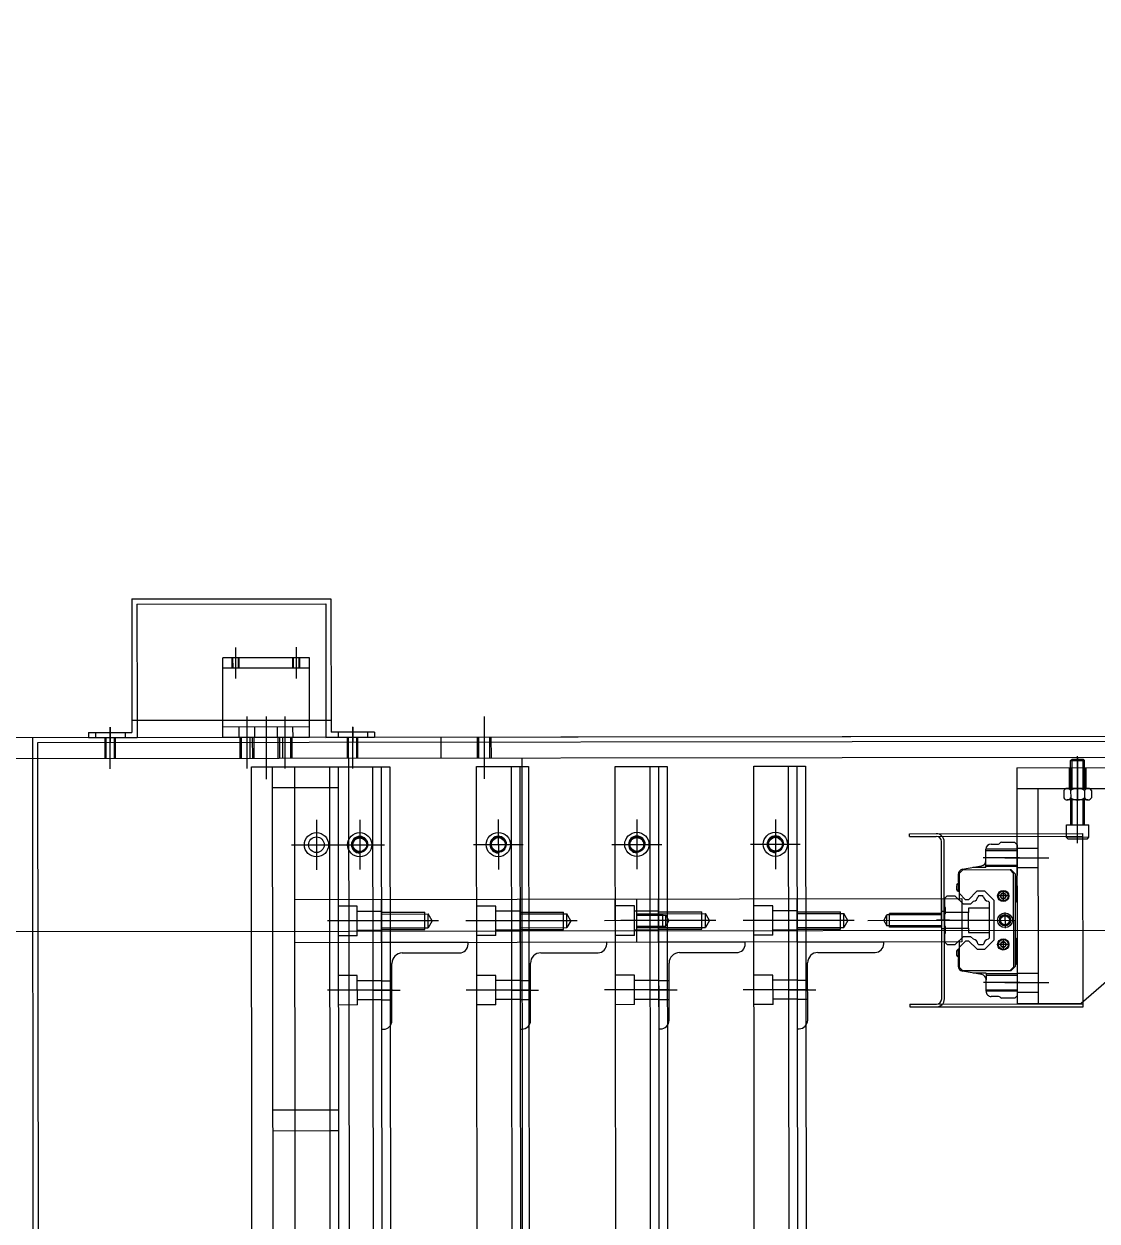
# Model space of a CAD drawing. Header units: feet. Extents: x -99009 to 3252343, y -11094690 to 9035152.
# Drawn here: x 2519507 to 2520127, y -1969131 to -1968440 of the extents above; entities that cross this region are included whole.
import ezdxf

# ---------------------------------------------------------------- set-up
doc = ezdxf.new("R2010")
doc.units = ezdxf.units.FT
for name, color, linetype in [('1', 1, 'Continuous'), ('K-LINE', 7, 'Continuous'), ('栗本図面枠', 7, 'Continuous')]:
    doc.layers.add(name, color=color, linetype=linetype)

# ---------------------------------------------------------------- blocks, each defined once
blk = doc.blocks.new('K24582845e8a56')
at = {"layer": '栗本図面枠', "color": 1}
for p, q in [((-7669.82, -37.5, 0), (-7669.82, -1399.5, 0)), ((-7657.82, -1750.5, 0), (-7657.82, -37.5, 0)), ((-7557.82, -137.5, 0), (-7557.82, -604.75, 0)), ((-7651.82, -319.03, 0), (-7651.82, -169.03, 0)), ((-7639.82, -319.03, 0), (-7639.82, -169.03, 0)), ((-7515.82, -282.03, 0), (-7614.82, -169.03, 0)), ((-7669.82, -187.5, 0), (-7669.82, -887.5, 0)), ((-7666.82, -190.5, 0), (-7666.82, -884.5, 0)), ((-7638.62, -276.03, 0), (-7634.43, -276.03, 0)), ((-7656.82, -280.83, 0), (-7656.02, -280.03, 0)), ((-7639.82, -280.83, 0), (-7656.82, -280.83, 0)), ((-7656.82, -287.23, 0), (-7656.82, -280.83, 0)), ((-7639.82, -280.03, 0), (-7656.02, -280.03, 0)), ((-7656.02, -288.03, 0), (-7656.02, -280.03, 0)), ((-7651.82, -279.23, 0), (-7639.82, -279.23, 0)), ((-7651.82, -280.03, 0), (-7639.82, -280.03, 0)), ((-7639.82, -278.03, 0), (-7639.82, -290.03, 0)), ((-7638.62, -280.03, 0), (-7634.43, -280.03, 0)), ((-7633.23, -278.03, 0), (-7633.23, -290.03, 0)), ((-7618.82, -280.03, 0), (-7633.23, -280.03, 0)), ((-7618.82, -280.83, 0), (-7633.23, -280.83, 0)), ((-7611.62, -277.53, 0), (-7618.82, -277.53, 0)), ((-7618.82, -290.53, 0), (-7618.82, -277.53, 0)), ((-7613.82, -381.03, 0), (-7613.82, -281.03, 0)), ((-7513.82, -281.03, 0), (-7613.82, -281.03, 0)), ((-7612.22, -365.63, 0), (-7612.22, -281.03, 0)), ((-7610.82, -278.33, 0), (-7611.62, -277.53, 0)), ((-7611.62, -277.53, 0), (-7611.62, -290.53, 0)), ((-7610.82, -289.73, 0), (-7610.82, -278.33, 0)), ((-7515.82, -307.03, 0), (-7515.82, -282.03, 0)), ((-7515.42, -365.63, 0), (-7515.42, -281.03, 0)), ((-7513.82, -381.03, 0), (-7513.82, -281.03, 0)), ((-7608.28, -284.03, 0), (-7658.46, -284.03, 0)), ((-7657.82, -284.03, 0), (-7633.82, -284.03, 0)), ((-7656.02, -288.03, 0), (-7656.82, -287.23, 0)), ((-7639.82, -287.23, 0), (-7656.82, -287.23, 0)), ((-7639.82, -288.03, 0), (-7656.02, -288.03, 0)), ((-7651.82, -288.03, 0), (-7639.82, -288.03, 0)), ((-7651.82, -288.83, 0), (-7639.82, -288.83, 0)), ((-7638.62, -288.03, 0), (-7634.43, -288.03, 0)), ((-7618.82, -287.23, 0), (-7633.23, -287.23, 0)), ((-7618.82, -288.03, 0), (-7633.23, -288.03, 0)), ((-7610.82, -289.73, 0), (-7611.62, -290.53, 0)), ((-7638.62, -292.03, 0), (-7634.43, -292.03, 0)), ((-7611.62, -290.53, 0), (-7618.82, -290.53, 0)), ((-7599.82, -326.08, 0), (-7599.82, -300.68, 0)), ((-7527.82, -326.08, 0), (-7527.82, -300.68, 0)), ((-7639.82, -307.03, 0), (-7515.82, -307.03, 0)), ((-7605.32, -319.03, 0), (-7605.32, -307.03, 0)), ((-7594.32, -319.03, 0), (-7594.32, -307.03, 0)), ((-7533.32, -319.03, 0), (-7533.32, -307.03, 0)), ((-7522.32, -319.03, 0), (-7522.32, -307.03, 0)), ((-7515.82, -319.03, 0), (-7515.82, -307.03, 0)), ((-7599.82, -317.53, 0), (-7599.82, -338.53, 0)), ((-7527.82, -317.53, 0), (-7527.82, -338.53, 0)), ((-7651.82, -319.03, 0), (-7515.82, -319.03, 0)), ((-7608.82, -320.43, 0), (-7607.42, -319.03, 0)), ((-7608.82, -328.03, 0), (-7608.82, -320.43, 0)), ((-7607.42, -319.03, 0), (-7589.62, -319.03, 0)), ((-7604.82, -319.03, 0), (-7604.82, -337.03, 0)), ((-7604.07, -337.03, 0), (-7604.07, -319.03, 0)), ((-7595.57, -337.03, 0), (-7595.57, -319.03, 0)), ((-7594.82, -319.03, 0), (-7594.82, -337.03, 0)), ((-7590.32, -320.03, 0), (-7592.82, -322.53, 0)), ((-7590.82, -321.03, 0), (-7592.82, -323.03, 0)), ((-7592.82, -322.53, 0), (-7592.82, -323.03, 0)), ((-7592.82, -323.03, 0), (-7592.82, -350.53, 0)), ((-7536.82, -321.03, 0), (-7590.82, -321.03, 0)), ((-7537.32, -320.03, 0), (-7590.32, -320.03, 0)), ((-7589.62, -319.03, 0), (-7588.82, -319.83, 0)), ((-7588.82, -319.83, 0), (-7574.82, -319.83, 0)), ((-7577.82, -324.28, 0), (-7577.82, -329.78, 0)), ((-7574.82, -319.83, 0), (-7574.02, -319.03, 0)), ((-7574.02, -319.03, 0), (-7553.62, -319.03, 0)), ((-7563.82, -405.3, 0), (-7563.82, -320.2, 0)), ((-7553.62, -319.03, 0), (-7552.82, -319.83, 0)), ((-7552.82, -319.83, 0), (-7538.82, -319.83, 0)), ((-7549.82, -324.28, 0), (-7549.82, -329.78, 0)), ((-7538.82, -319.83, 0), (-7538.02, -319.03, 0)), ((-7538.02, -319.03, 0), (-7520.22, -319.03, 0)), ((-7534.82, -322.53, 0), (-7537.32, -320.03, 0)), ((-7534.82, -323.03, 0), (-7536.82, -321.03, 0)), ((-7534.82, -323.03, 0), (-7534.82, -322.53, 0)), ((-7534.82, -350.53, 0), (-7534.82, -323.03, 0)), ((-7532.82, -319.03, 0), (-7532.82, -337.03, 0)), ((-7532.07, -337.03, 0), (-7532.07, -319.03, 0)), ((-7523.57, -337.03, 0), (-7523.57, -319.03, 0)), ((-7522.82, -319.03, 0), (-7522.82, -337.03, 0)), ((-7520.22, -319.03, 0), (-7518.82, -320.43, 0)), ((-7518.82, -320.43, 0), (-7518.82, -328.03, 0)), ((-7607.82, -334.03, 0), (-7607.82, -329.77, 0)), ((-7580.57, -327.03, 0), (-7575.07, -327.03, 0)), ((-7579.22, -326.22, 0), (-7577.82, -325.42, 0)), ((-7579.22, -327.84, 0), (-7579.22, -326.22, 0)), ((-7577.82, -328.65, 0), (-7579.22, -327.84, 0)), ((-7577.82, -325.42, 0), (-7576.42, -326.22, 0)), ((-7576.42, -327.84, 0), (-7577.82, -328.65, 0)), ((-7576.42, -326.22, 0), (-7576.42, -327.84, 0)), ((-7568.32, -326.03, 0), (-7559.32, -326.03, 0)), ((-7552.57, -327.03, 0), (-7547.07, -327.03, 0)), ((-7551.22, -326.22, 0), (-7549.82, -325.42, 0)), ((-7551.22, -327.84, 0), (-7551.22, -326.22, 0)), ((-7549.82, -328.65, 0), (-7551.22, -327.84, 0)), ((-7549.82, -325.42, 0), (-7548.42, -326.22, 0)), ((-7548.42, -327.84, 0), (-7549.82, -328.65, 0)), ((-7548.42, -326.22, 0), (-7548.42, -327.84, 0)), ((-7519.82, -329.77, 0), (-7519.82, -334.03, 0)), ((-7598.16, -337.03, 0), (-7604.82, -337.03, 0)), ((-7594.32, -337.03, 0), (-7598.16, -337.03, 0)), ((-7594.32, -337.03, 0), (-7594.32, -344.52, 0)), ((-7575.17, -332.33, 0), (-7580.52, -337.69, 0)), ((-7580.52, -337.69, 0), (-7580.52, -342.18, 0)), ((-7577.35, -338.34, 0), (-7577.82, -338.82, 0)), ((-7552.48, -332.33, 0), (-7575.17, -332.33, 0)), ((-7574.04, -335.03, 0), (-7574.83, -335.82, 0)), ((-7553.61, -335.03, 0), (-7574.04, -335.03, 0)), ((-7570.82, -335.03, 0), (-7570.82, -347.03, 0)), ((-7570.82, -335.03, 0), (-7570.82, -347.03, 0)), ((-7563.82, -362.03, 0), (-7563.82, -333.02, 0)), ((-7556.82, -347.03, 0), (-7556.82, -335.03, 0)), ((-7556.82, -347.03, 0), (-7556.82, -335.03, 0)), ((-7552.82, -335.82, 0), (-7553.61, -335.03, 0)), ((-7547.12, -337.69, 0), (-7552.48, -332.33, 0)), ((-7549.82, -338.82, 0), (-7550.3, -338.34, 0)), ((-7547.12, -342.18, 0), (-7547.12, -337.69, 0)), ((-7533.32, -337.03, 0), (-7533.32, -344.52, 0)), ((-7533.32, -337.03, 0), (-7529.48, -337.03, 0)), ((-7522.82, -337.03, 0), (-7529.49, -337.03, 0)), ((-7593.26, -350.55, 0), (-7595.21, -339.51, 0)), ((-7580.52, -342.18, 0), (-7575.67, -347.03, 0)), ((-7577.82, -338.82, 0), (-7577.82, -341.25, 0)), ((-7577.82, -341.25, 0), (-7577.35, -341.72, 0)), ((-7574.82, -344.25, 0), (-7573.12, -345.95, 0)), ((-7554.52, -345.95, 0), (-7552.82, -344.25, 0)), ((-7551.97, -347.03, 0), (-7547.12, -342.18, 0)), ((-7550.29, -341.72, 0), (-7549.82, -341.25, 0)), ((-7549.82, -341.25, 0), (-7549.82, -338.82, 0)), ((-7532.44, -339.51, 0), (-7534.39, -350.55, 0)), ((-7592.82, -350.53, 0), (-7590.82, -352.53, 0)), ((-7575.67, -348.74, 0), (-7579.47, -352.53, 0)), ((-7573.12, -350.03, 0), (-7577.82, -354.73, 0)), ((-7576.32, -351.03, 0), (-7551.32, -351.03, 0)), ((-7576.32, -736.03, 0), (-7576.32, -351.03, 0)), ((-7575.67, -347.03, 0), (-7575.67, -348.74, 0)), ((-7573.12, -345.95, 0), (-7573.12, -350.03, 0)), ((-7570.82, -347.03, 0), (-7568.32, -347.03, 0)), ((-7570.82, -347.03, 0), (-7568.32, -347.03, 0)), ((-7559.32, -347.03, 0), (-7568.32, -347.03, 0)), ((-7568.32, -347.03, 0), (-7568.32, -360.53, 0)), ((-7568.32, -347.03, 0), (-7568.32, -360.53, 0)), ((-7559.32, -347.03, 0), (-7568.32, -347.03, 0)), ((-7559.32, -347.03, 0), (-7556.82, -347.03, 0)), ((-7559.32, -360.53, 0), (-7559.32, -347.03, 0)), ((-7559.32, -347.03, 0), (-7556.82, -347.03, 0)), ((-7559.32, -360.53, 0), (-7559.32, -347.03, 0)), ((-7554.52, -350.03, 0), (-7554.52, -345.95, 0)), ((-7549.82, -354.73, 0), (-7554.52, -350.03, 0)), ((-7551.97, -348.74, 0), (-7551.97, -347.03, 0)), ((-7548.18, -352.53, 0), (-7551.97, -348.74, 0)), ((-7551.32, -351.03, 0), (-7551.32, -736.03, 0)), ((-7536.82, -352.53, 0), (-7534.82, -350.53, 0)), ((-7590.82, -352.53, 0), (-7590.32, -353.03, 0)), ((-7590.82, -352.53, 0), (-7579.47, -352.53, 0)), ((-7590.32, -353.03, 0), (-7585.82, -353.03, 0)), ((-7585.82, -353.03, 0), (-7585.82, -352.53, 0)), ((-7585.82, -352.53, 0), (-7585.82, -353.03, 0)), ((-7585.07, -352.53, 0), (-7585.07, -353.03, 0)), ((-7585.07, -353.03, 0), (-7582.82, -353.03, 0)), ((-7583.99, -354.03, 0), (-7582.82, -354.03, 0)), ((-7582.82, -353.03, 0), (-7580.57, -353.03, 0)), ((-7582.82, -354.03, 0), (-7581.66, -354.03, 0)), ((-7580.57, -353.03, 0), (-7580.57, -352.53, 0)), ((-7579.47, -352.53, 0), (-7575.62, -352.53, 0)), ((-7577.82, -354.73, 0), (-7577.82, -359.53, 0)), ((-7563.82, -358.03, 0), (-7563.82, -365.63, 0)), ((-7552.02, -352.53, 0), (-7548.18, -352.53, 0)), ((-7549.82, -359.53, 0), (-7549.82, -354.73, 0)), ((-7548.18, -352.53, 0), (-7536.82, -352.53, 0)), ((-7547.07, -352.53, 0), (-7547.07, -353.03, 0)), ((-7547.07, -353.03, 0), (-7544.82, -353.03, 0)), ((-7545.99, -354.03, 0), (-7544.82, -354.03, 0)), ((-7544.82, -353.03, 0), (-7542.57, -353.03, 0)), ((-7544.82, -354.03, 0), (-7543.66, -354.03, 0)), ((-7542.57, -353.03, 0), (-7542.57, -352.53, 0)), ((-7541.82, -352.53, 0), (-7541.82, -353.03, 0)), ((-7541.82, -353.03, 0), (-7541.82, -352.53, 0)), ((-7541.82, -353.03, 0), (-7537.32, -353.03, 0)), ((-7537.32, -353.03, 0), (-7536.82, -352.53, 0)), ((-7612.22, -381.03, 0), (-7612.22, -365.63, 0)), ((-7518.42, -361.03, 0), (-7609.22, -361.03, 0)), ((-7518.42, -362.63, 0), (-7609.22, -362.63, 0)), ((-7577.82, -359.53, 0), (-7576.32, -361.03, 0)), ((-7576.32, -361.03, 0), (-7571.57, -361.03, 0)), ((-7576.32, -362.63, 0), (-7551.32, -362.63, 0)), ((-7571.57, -361.03, 0), (-7571.07, -360.53, 0)), ((-7571.07, -360.53, 0), (-7567.57, -360.53, 0)), ((-7568.82, -361.03, 0), (-7568.82, -362.63, 0)), ((-7567.82, -362.63, 0), (-7567.82, -392.63, 0)), ((-7567.57, -360.53, 0), (-7567.07, -361.03, 0)), ((-7567.07, -361.03, 0), (-7560.57, -361.03, 0)), ((-7567.02, -362.63, 0), (-7567.02, -394.23, 0)), ((-7560.62, -362.63, 0), (-7560.62, -394.23, 0)), ((-7560.57, -361.03, 0), (-7560.07, -360.53, 0)), ((-7560.07, -360.53, 0), (-7556.57, -360.53, 0)), ((-7559.82, -362.63, 0), (-7559.82, -392.63, 0)), ((-7558.82, -361.03, 0), (-7558.82, -362.63, 0)), ((-7556.57, -360.53, 0), (-7556.07, -361.03, 0)), ((-7556.07, -361.03, 0), (-7551.32, -361.03, 0)), ((-7551.32, -361.03, 0), (-7549.82, -359.53, 0)), ((-7515.42, -381.03, 0), (-7515.42, -365.63, 0)), ((-7612.22, -381.03, 0), (-7613.82, -381.03, 0)), ((-7515.42, -381.03, 0), (-7513.82, -381.03, 0)), ((-7559.82, -392.63, 0), (-7567.82, -392.63, 0)), ((-7560.62, -394.23, 0), (-7567.02, -394.23, 0)), ((-7563.82, -396.08, 0), (-7567.02, -394.23, 0)), ((-7563.82, -396.08, 0), (-7560.62, -394.23, 0)), ((-7551.32, -396.03, 0), (-7551.32, -446.03, 0)), ((-7550.32, -396.03, 0), (-7551.32, -396.03, 0)), ((-7545.32, -434.03, 0), (-7545.32, -401.03, 0)), ((-7563.82, -413.06, 0), (-7563.82, -449.7, 0)), ((-7568.82, -446.03, 0), (-7568.82, -421.03, 0)), ((-7558.82, -421.03, 0), (-7568.82, -421.03, 0)), ((-7563.82, -416.72, 0), (-7567.82, -419.03, 0)), ((-7567.82, -446.03, 0), (-7567.82, -419.03, 0)), ((-7559.82, -419.03, 0), (-7567.82, -419.03, 0)), ((-7563.82, -416.72, 0), (-7559.82, -419.03, 0)), ((-7559.82, -446.03, 0), (-7559.82, -419.03, 0)), ((-7558.82, -446.03, 0), (-7558.82, -421.03, 0)), ((-7523.82, -450.74, 0), (-7523.82, -435.33, 0)), ((-7652.82, -441.03, 0), (-6712.82, -441.03, 0)), ((-7652.82, -471.03, 0), (-7652.82, -441.03, 0)), ((-7563.82, -439.78, 0), (-7563.82, -477.28, 0)), ((-7506.32, -440.03, 0), (-7539.32, -440.03, 0)), ((-7529.32, -446.03, 0), (-7529.32, -440.03, 0)), ((-7523.82, -439.78, 0), (-7523.82, -477.28, 0)), ((-7518.32, -446.03, 0), (-7518.32, -440.03, 0)), ((-7652.82, -446.03, 0), (-6712.82, -446.03, 0)), ((-7652.82, -471.03, 0), (-7652.82, -446.03, 0)), ((-7607.82, -472.91, 0), (-7607.82, -444.16, 0)), ((-7607.82, -468.13, 0), (-7607.82, -448.93, 0)), ((-7551.32, -446.03, 0), (-7576.32, -446.03, 0)), ((-7569.32, -446.03, 0), (-7569.32, -460.03, 0)), ((-7558.32, -446.03, 0), (-7558.32, -460.03, 0)), ((-7551.32, -446.03, 0), (-7501.32, -446.03, 0)), ((-7529.32, -446.03, 0), (-7529.32, -460.03, 0)), ((-7518.32, -446.03, 0), (-7518.32, -460.03, 0)), ((-7501.32, -446.03, 0), (-7501.32, -445.03, 0)), ((-7652.82, -451.03, 0), (-6712.82, -451.03, 0)), ((-7622.2, -458.53, 0), (-7593.45, -458.53, 0)), ((-7617.42, -458.53, 0), (-7598.22, -458.53, 0)), ((-7555.32, -460.03, 0), (-7572.32, -460.03, 0)), ((-7572.32, -460.03, 0), (-7572.32, -471.03, 0)), ((-7555.32, -460.03, 0), (-7555.32, -471.03, 0)), ((-7515.32, -460.03, 0), (-7532.32, -460.03, 0)), ((-7532.32, -460.03, 0), (-7532.32, -471.03, 0)), ((-7515.32, -460.03, 0), (-7515.32, -471.03, 0)), ((-6712.82, -471.03, 0), (-7652.82, -471.03, 0)), ((-6712.82, -471.03, 0), (-7652.82, -471.03, 0)), ((-7551.32, -471.03, 0), (-7576.32, -471.03, 0)), ((-7551.32, -476.03, 0), (-7551.32, -526.03, 0)), ((-7550.32, -476.03, 0), (-7551.32, -476.03, 0)), ((-7545.32, -514.03, 0), (-7545.32, -481.03, 0)), ((-7563.82, -496.72, 0), (-7567.82, -499.03, 0)), ((-7563.82, -493.06, 0), (-7563.82, -529.7, 0)), ((-7563.82, -496.72, 0), (-7559.82, -499.03, 0)), ((-7568.82, -526.03, 0), (-7568.82, -501.03, 0)), ((-7558.82, -501.03, 0), (-7568.82, -501.03, 0)), ((-7567.82, -526.03, 0), (-7567.82, -499.03, 0)), ((-7559.82, -499.03, 0), (-7567.82, -499.03, 0)), ((-7559.82, -526.03, 0), (-7559.82, -499.03, 0)), ((-7558.82, -526.03, 0), (-7558.82, -501.03, 0)), ((-7563.82, -510.86, 0), (-7563.82, -547.76, 0)), ((-7523.82, -530.74, 0), (-7523.82, -515.33, 0)), ((-7652.82, -521.03, 0), (-6712.82, -521.03, 0)), ((-7652.82, -551.03, 0), (-7652.82, -521.03, 0)), ((-7607.82, -552.91, 0), (-7607.82, -524.16, 0)), ((-7567.82, -538.53, 0), (-7567.82, -523.53, 0)), ((-7559.82, -523.53, 0), (-7567.82, -523.53, 0)), ((-7563.82, -520.09, 0), (-7567.02, -521.93, 0)), ((-7567.02, -538.53, 0), (-7567.02, -521.93, 0)), ((-7560.62, -521.93, 0), (-7567.02, -521.93, 0)), ((-7563.82, -519.78, 0), (-7563.82, -557.28, 0)), ((-7563.82, -520.09, 0), (-7560.62, -521.93, 0)), ((-7560.62, -538.53, 0), (-7560.62, -521.93, 0)), ((-7559.82, -538.53, 0), (-7559.82, -523.53, 0)), ((-7506.32, -520.03, 0), (-7539.32, -520.03, 0)), ((-7529.32, -526.03, 0), (-7529.32, -520.03, 0)), ((-7523.82, -519.78, 0), (-7523.82, -557.28, 0)), ((-7518.32, -526.03, 0), (-7518.32, -520.03, 0)), ((-7501.32, -526.03, 0), (-7501.32, -525.03, 0)), ((-7652.82, -526.03, 0), (-6712.82, -526.03, 0)), ((-7652.82, -551.03, 0), (-7652.82, -526.03, 0)), ((-7652.82, -531.03, 0), (-6712.82, -531.03, 0)), ((-7607.82, -548.13, 0), (-7607.82, -528.93, 0)), ((-7551.32, -526.03, 0), (-7576.32, -526.03, 0)), ((-7569.32, -526.03, 0), (-7569.32, -540.03, 0)), ((-7558.32, -526.03, 0), (-7558.32, -540.03, 0)), ((-7551.32, -526.03, 0), (-7501.32, -526.03, 0)), ((-7529.32, -526.03, 0), (-7529.32, -540.03, 0)), ((-7518.32, -526.03, 0), (-7518.32, -540.03, 0)), ((-7622.2, -538.53, 0), (-7593.45, -538.53, 0)), ((-7617.42, -538.53, 0), (-7598.22, -538.53, 0)), ((-7551.32, -538.53, 0), (-7576.32, -538.53, 0)), ((-7555.32, -540.03, 0), (-7572.32, -540.03, 0)), ((-7572.32, -540.03, 0), (-7572.32, -551.03, 0)), ((-7555.32, -540.03, 0), (-7555.32, -551.03, 0)), ((-7515.32, -540.03, 0), (-7532.32, -540.03, 0)), ((-7532.32, -540.03, 0), (-7532.32, -551.03, 0)), ((-7515.32, -540.03, 0), (-7515.32, -551.03, 0)), ((-6712.82, -551.03, 0), (-7652.82, -551.03, 0)), ((-6712.82, -551.03, 0), (-7652.82, -551.03, 0)), ((-7551.32, -551.03, 0), (-7576.32, -551.03, 0)), ((-7550.32, -556.03, 0), (-7551.32, -556.03, 0)), ((-7551.32, -556.03, 0), (-7551.32, -606.03, 0)), ((-7545.32, -594.03, 0), (-7545.32, -561.03, 0)), ((-7563.82, -573.06, 0), (-7563.82, -609.7, 0)), ((-7563.82, -576.72, 0), (-7567.82, -579.03, 0)), ((-7567.82, -606.03, 0), (-7567.82, -579.03, 0)), ((-7559.82, -579.03, 0), (-7567.82, -579.03, 0)), ((-7563.82, -576.72, 0), (-7559.82, -579.03, 0)), ((-7559.82, -606.03, 0), (-7559.82, -579.03, 0)), ((-7568.82, -606.03, 0), (-7568.82, -581.03, 0)), ((-7558.82, -581.03, 0), (-7568.82, -581.03, 0)), ((-7558.82, -606.03, 0), (-7558.82, -581.03, 0)), ((-7652.82, -601.03, 0), (-6712.82, -601.03, 0)), ((-7652.82, -631.03, 0), (-7652.82, -601.03, 0)), ((-7563.82, -599.78, 0), (-7563.82, -637.28, 0)), ((-7506.32, -600.03, 0), (-7539.32, -600.03, 0)), ((-7529.32, -606.03, 0), (-7529.32, -600.03, 0)), ((-7523.82, -610.74, 0), (-7523.82, -595.33, 0)), ((-7523.82, -599.78, 0), (-7523.82, -637.28, 0)), ((-7518.32, -606.03, 0), (-7518.32, -600.03, 0)), ((-6707.82, -604.75, 0), (-7657.82, -604.75, 0)), ((-7652.82, -606.03, 0), (-6712.82, -606.03, 0)), ((-7652.82, -631.03, 0), (-7652.82, -606.03, 0)), ((-7607.82, -632.91, 0), (-7607.82, -604.16, 0)), ((-7551.32, -606.03, 0), (-7576.32, -606.03, 0)), ((-7569.32, -606.03, 0), (-7569.32, -620.03, 0)), ((-7558.32, -606.03, 0), (-7558.32, -620.03, 0)), ((-7557.82, -604.75, 0), (-7557.82, -704.75, 0)), ((-7551.32, -606.03, 0), (-7501.32, -606.03, 0)), ((-7529.32, -606.03, 0), (-7529.32, -620.03, 0)), ((-7518.32, -606.03, 0), (-7518.32, -620.03, 0)), ((-7501.32, -606.03, 0), (-7501.32, -605.03, 0)), ((-7652.82, -611.03, 0), (-6712.82, -611.03, 0)), ((-7607.82, -628.13, 0), (-7607.82, -608.93, 0)), ((-7622.2, -618.53, 0), (-7593.45, -618.53, 0)), ((-7617.42, -618.53, 0), (-7598.22, -618.53, 0)), ((-7555.32, -620.03, 0), (-7572.32, -620.03, 0)), ((-7572.32, -620.03, 0), (-7572.32, -631.03, 0)), ((-7555.32, -620.03, 0), (-7555.32, -631.03, 0)), ((-7515.32, -620.03, 0), (-7532.32, -620.03, 0)), ((-7532.32, -620.03, 0), (-7532.32, -631.03, 0)), ((-7515.32, -620.03, 0), (-7515.32, -631.03, 0)), ((-7645.82, -626.5, 0), (-7681.82, -626.5, 0)), ((-7657.82, -622.5, 0), (-7669.82, -622.5, 0)), ((-7657.82, -623.3, 0), (-7669.82, -623.3, 0)), ((-7657.82, -629.7, 0), (-7669.82, -629.7, 0)), ((-7657.82, -630.5, 0), (-7669.82, -630.5, 0)), ((-6712.82, -631.03, 0), (-7652.82, -631.03, 0)), ((-6712.82, -631.03, 0), (-7652.82, -631.03, 0)), ((-7551.32, -631.03, 0), (-7576.32, -631.03, 0)), ((-7550.32, -636.03, 0), (-7551.32, -636.03, 0)), ((-7551.32, -636.03, 0), (-7551.32, -686.03, 0)), ((-7545.32, -674.03, 0), (-7545.32, -641.03, 0)), ((-7657.82, -651.5, 0), (-7669.82, -651.5, 0)), ((-7563.82, -653.06, 0), (-7563.82, -689.7, 0)), ((-7568.82, -686.03, 0), (-7568.82, -661.03, 0)), ((-7558.82, -661.03, 0), (-7568.82, -661.03, 0)), ((-7563.82, -656.72, 0), (-7567.82, -659.03, 0)), ((-7567.82, -686.03, 0), (-7567.82, -659.03, 0)), ((-7559.82, -659.03, 0), (-7567.82, -659.03, 0)), ((-7563.82, -656.72, 0), (-7559.82, -659.03, 0)), ((-7559.82, -686.03, 0), (-7559.82, -659.03, 0)), ((-7558.82, -686.03, 0), (-7558.82, -661.03, 0)), ((-7523.82, -690.74, 0), (-7523.82, -675.33, 0)), ((-7652.82, -681.03, 0), (-6712.82, -681.03, 0)), ((-7652.82, -736.03, 0), (-7652.82, -681.03, 0)), ((-7563.82, -679.78, 0), (-7563.82, -717.28, 0)), ((-7506.32, -680.03, 0), (-7539.32, -680.03, 0)), ((-7529.32, -686.03, 0), (-7529.32, -680.03, 0)), ((-7523.82, -679.78, 0), (-7523.82, -717.28, 0)), ((-7518.32, -686.03, 0), (-7518.32, -680.03, 0)), ((-7672.82, -690, 0), (-7669.82, -690, 0)), ((-7672.82, -690, 0), (-7672.82, -715, 0)), ((-7669.82, -718, 0), (-7669.82, -690, 0)), ((-7652.82, -686.03, 0), (-6712.82, -686.03, 0)), ((-7652.82, -761.03, 0), (-7652.82, -686.03, 0)), ((-7607.82, -737.91, 0), (-7607.82, -684.16, 0)), ((-7607.82, -708.13, 0), (-7607.82, -688.93, 0)), ((-7551.32, -686.03, 0), (-7576.32, -686.03, 0)), ((-7569.32, -686.03, 0), (-7569.32, -700.03, 0)), ((-7558.32, -686.03, 0), (-7558.32, -700.03, 0)), ((-7551.32, -686.03, 0), (-7501.32, -686.03, 0)), ((-7529.32, -686.03, 0), (-7529.32, -700.03, 0)), ((-7518.32, -686.03, 0), (-7518.32, -700.03, 0)), ((-7501.32, -686.03, 0), (-7501.32, -685.03, 0)), ((-7672.82, -694, 0), (-7669.82, -694, 0)), ((-7652.82, -691.03, 0), (-6712.82, -691.03, 0)), ((-7651.82, -702.5, 0), (-7675.82, -702.5, 0)), ((-7675.76, -702.5, 0), (-7667.34, -702.5, 0)), ((-7657.82, -699.5, 0), (-7669.82, -699.5, 0)), ((-7657.82, -700.1, 0), (-7669.82, -700.1, 0)), ((-6707.82, -704.75, 0), (-7657.82, -704.75, 0)), ((-7622.2, -698.53, 0), (-7593.45, -698.53, 0)), ((-7617.42, -698.53, 0), (-7598.22, -698.53, 0)), ((-7555.32, -700.03, 0), (-7572.32, -700.03, 0)), ((-7572.32, -700.03, 0), (-7572.32, -711.03, 0)), ((-7557.82, -704.75, 0), (-7557.82, -925, 0)), ((-7555.32, -700.03, 0), (-7555.32, -711.03, 0)), ((-7515.32, -700.03, 0), (-7532.32, -700.03, 0)), ((-7532.32, -700.03, 0), (-7532.32, -711.03, 0)), ((-7515.32, -700.03, 0), (-7515.32, -711.03, 0)), ((-7672.82, -711, 0), (-7669.82, -711, 0)), ((-7657.82, -704.9, 0), (-7669.82, -704.9, 0)), ((-7657.82, -705.5, 0), (-7669.82, -705.5, 0)), ((-7652.82, -711.03, 0), (-6712.82, -711.03, 0)), ((-7640.82, -716.03, 0), (-7640.82, -711.03, 0)), ((-7454.82, -716.03, 0), (-7454.82, -711.03, 0)), ((-7442.82, -716.03, 0), (-7442.82, -711.03, 0)), ((-7749.82, -830, 0), (-7749.82, -715, 0)), ((-7749.82, -715, 0), (-7672.82, -715, 0)), ((-7746.82, -718, 0), (-7679.82, -718, 0)), ((-7746.82, -827, 0), (-7746.82, -718, 0)), ((-7679.82, -830, 0), (-7679.82, -715, 0)), ((-7679.82, -718, 0), (-7669.82, -718, 0)), ((-7652.82, -716.03, 0), (-6712.82, -716.03, 0)), ((-7640.82, -749.03, 0), (-7640.82, -716.03, 0)), ((-7454.82, -749.03, 0), (-7454.82, -716.03, 0)), ((-7442.82, -749.03, 0), (-7442.82, -716.03, 0)), ((-7622.2, -723.53, 0), (-7593.45, -723.53, 0)), ((-7715.82, -727.5, 0), (-7715.82, -777.5, 0)), ((-7669.82, -727.5, 0), (-7715.82, -727.5, 0)), ((-7709.82, -727.5, 0), (-7709.82, -777.5, 0)), ((-7675.82, -727.5, 0), (-7675.82, -777.5, 0)), ((-7669.82, -727.5, 0), (-7669.82, -777.5, 0)), ((-7703.82, -735, 0), (-7721.82, -735, 0)), ((-7709.82, -733, 0), (-7715.82, -733, 0)), ((-7709.82, -733.4, 0), (-7715.82, -733.4, 0)), ((-7709.82, -736.6, 0), (-7715.82, -736.6, 0)), ((-7709.82, -737, 0), (-7715.82, -737, 0)), ((-7669.82, -737, 0), (-7675.82, -737, 0)), ((-7657.82, -737.5, 0), (-7669.82, -737.5, 0)), ((-7657.82, -738.3, 0), (-7669.82, -738.3, 0)), ((-6712.82, -736.03, 0), (-7652.82, -736.03, 0)), ((-7551.32, -736.03, 0), (-7576.32, -736.03, 0)), ((-7663.82, -741.5, 0), (-7681.82, -741.5, 0)), ((-7651.82, -741.5, 0), (-7675.82, -741.5, 0)), ((-7669.82, -746, 0), (-7675.82, -746, 0)), ((-7669.82, -743, 0), (-7657.82, -743, 0)), ((-7657.82, -744.7, 0), (-7669.82, -744.7, 0)), ((-7657.82, -745.5, 0), (-7669.82, -745.5, 0)), ((-7681.82, -752.5, 0), (-7645.82, -752.5, 0)), ((-7652.82, -749.03, 0), (-6712.82, -749.03, 0)), ((-7669.82, -759, 0), (-7675.82, -759, 0)), ((-7657.82, -759.5, 0), (-7669.82, -759.5, 0)), ((-7663.82, -763.5, 0), (-7681.82, -763.5, 0)), ((-7651.82, -763.5, 0), (-7675.82, -763.5, 0)), ((-7657.82, -760.3, 0), (-7669.82, -760.3, 0)), ((-7669.82, -762, 0), (-7657.82, -762, 0)), ((-7657.82, -766.7, 0), (-7669.82, -766.7, 0)), ((-6712.82, -761.03, 0), (-7652.82, -761.03, 0)), ((-7703.82, -770, 0), (-7721.82, -770, 0)), ((-7709.82, -768, 0), (-7715.82, -768, 0)), ((-7709.82, -768.4, 0), (-7715.82, -768.4, 0)), ((-7709.82, -771.6, 0), (-7715.82, -771.6, 0)), ((-7709.82, -772, 0), (-7715.82, -772, 0)), ((-7669.82, -768, 0), (-7675.82, -768, 0)), ((-7657.82, -767.5, 0), (-7669.82, -767.5, 0)), ((-7669.82, -777.5, 0), (-7715.82, -777.5, 0)), ((-7746.82, -827, 0), (-7679.82, -827, 0)), ((-7679.82, -827, 0), (-7669.82, -827, 0)), ((-7669.82, -855, 0), (-7669.82, -827, 0)), ((-7749.82, -830, 0), (-7672.82, -830, 0)), ((-7672.82, -855, 0), (-7672.82, -830, 0)), ((-7672.82, -834, 0), (-7669.82, -834, 0)), ((-7651.82, -842.5, 0), (-7675.82, -842.5, 0)), ((-7675.76, -842.5, 0), (-7667.34, -842.5, 0)), ((-7657.82, -839.5, 0), (-7669.82, -839.5, 0)), ((-7657.82, -840.1, 0), (-7669.82, -840.1, 0)), ((-7657.82, -844.9, 0), (-7669.82, -844.9, 0)), ((-7657.82, -845.5, 0), (-7669.82, -845.5, 0)), ((-7672.82, -851, 0), (-7669.82, -851, 0)), ((-7672.82, -855, 0), (-7669.82, -855, 0)), ((-7666.82, -884.5, 0), (-6698.82, -884.5, 0)), ((-7669.82, -887.5, 0), (-6695.82, -887.5, 0))]:
    blk.add_line(p, q, dxfattribs=at)
for centre, radius in [((-7577.82, -327.03, 0), 3.25), ((-7577.82, -327.03, 0), 2.85), ((-7563.82, -326.03, 0), 4.25), ((-7563.82, -326.03, 0), 3.25), ((-7563.82, -326.03, 0), 3), ((-7563.82, -326.03, 0), 2.6), ((-7549.82, -327.03, 0), 3.25), ((-7549.82, -327.03, 0), 2.85), ((-7607.82, -458.53, 0), 7), ((-7607.82, -458.53, 0), 4.5), ((-7607.82, -458.53, 0), 4), ((-7607.82, -538.53, 0), 7), ((-7607.82, -538.53, 0), 4.5), ((-7607.82, -538.53, 0), 4), ((-7607.82, -618.53, 0), 7), ((-7607.82, -618.53, 0), 4.5), ((-7607.82, -618.53, 0), 4), ((-7607.82, -698.53, 0), 7), ((-7607.82, -698.53, 0), 4.5), ((-7607.82, -698.53, 0), 4), ((-7607.82, -723.53, 0), 7), ((-7607.82, -723.53, 0), 4.5)]:
    blk.add_circle(centre, radius, dxfattribs=at)
for centre, radius, start, end in [((-7637.56, -278.03, 0), 2.27, 118.07249, 241.92751), ((-7635.5, -278.03, 0), 2.27, 298.07249, 61.92751), ((-7632.56, -284.03, 0), 7.27, 146.60151, 213.39849), ((-7640.5, -284.03, 0), 7.27, 326.60151, 33.39849), ((-7637.56, -290.03, 0), 2.27, 118.07249, 241.92751), ((-7635.5, -290.03, 0), 2.27, 298.07249, 61.92751), ((-7607.82, -328.03, 0), 1, 180.00557, 239.98715), ((-7608.82, -329.77, 0), 1, 0, 59.99999), ((-7577.82, -327.03, 0), 1.62, 150, 210), ((-7577.82, -327.03, 0), 1.62, 90, 150), ((-7577.82, -327.03, 0), 1.62, 210, 270), ((-7577.82, -327.03, 0), 1.62, 30, 90), ((-7577.82, -327.03, 0), 1.62, 270, 330), ((-7577.82, -327.03, 0), 1.62, 330, 30), ((-7549.82, -327.03, 0), 1.62, 150, 210), ((-7549.82, -327.03, 0), 1.62, 90, 150), ((-7549.82, -327.03, 0), 1.62, 210, 270), ((-7549.82, -327.03, 0), 1.62, 30, 90), ((-7549.82, -327.03, 0), 1.62, 270, 330), ((-7549.82, -327.03, 0), 1.62, 330, 30), ((-7518.82, -329.77, 0), 1, 119.99998, 180), ((-7519.82, -328.03, 0), 1, 300.01262, 0.00532), ((-7604.82, -334.03, 0), 3, 180, 270), ((-7598.16, -340.03, 0), 3, 9.9964, 90), ((-7577.69, -335.47, 0), 2.89, 276.86794, 353.15969), ((-7549.95, -335.47, 0), 2.89, 186.84031, 263.13206), ((-7529.49, -340.03, 0), 3, 90.00398, 169.99392), ((-7522.82, -334.03, 0), 3, 270, 0), ((-7577.69, -344.59, 0), 2.89, 6.7339, 83.25216), ((-7549.96, -344.59, 0), 2.89, 96.74784, 173.2661), ((-7590.31, -350.03, 0), 3, 190.01084, 269.66141), ((-7537.34, -350.03, 0), 3, 270.32727, 350.00108), ((-7582.93, -351.8, 0), 2.48, 209.91943, 244.53154), ((-7582.72, -351.8, 0), 2.48, 295.46846, 330.08057), ((-7544.93, -351.8, 0), 2.48, 209.91943, 244.53154), ((-7544.72, -351.8, 0), 2.48, 295.46846, 330.08057), ((-7609.22, -365.63, 0), 4.6, 90, 180), ((-7609.22, -365.63, 0), 3, 90, 180), ((-7518.42, -365.63, 0), 4.6, 0, 90), ((-7518.42, -365.63, 0), 3, 0, 90), ((-7550.32, -401.03, 0), 5, 0, 90), ((-7539.32, -434.03, 0), 6, 180, 270), ((-7506.32, -445.03, 0), 5, 0, 90), ((-7607.82, -458.53, 0), 4.8, 90, 0), ((-7550.32, -481.03, 0), 5, 0, 90), ((-7539.32, -514.03, 0), 6, 180, 270), ((-7506.32, -525.03, 0), 5, 0, 90), ((-7607.82, -538.53, 0), 4.8, 90, 0), ((-7550.32, -561.03, 0), 5, 0, 90), ((-7539.32, -594.03, 0), 6, 180, 270), ((-7506.32, -605.03, 0), 5, 0, 90), ((-7607.82, -618.53, 0), 4.8, 90, 0), ((-7550.32, -641.03, 0), 5, 0, 90), ((-7539.32, -674.03, 0), 6, 180, 270), ((-7506.32, -685.03, 0), 5, 0, 90), ((-7607.82, -698.53, 0), 4.8, 90, 0)]:
    blk.add_arc(centre, radius, start, end, dxfattribs=at)

msp = doc.modelspace()

# ---------------------------------------------------------------- linework, layer by layer
at = {"layer": '1'}
msp.add_arc((2520410.24778, -1978395.99612), 100000, 84.1346387202, 194.3871675539, dxfattribs=at)

# ---------------------------------------------------------------- block references
at = {"layer": 'K-LINE', "color": 2, "linetype": 'Continuous', "lineweight": 15, "rotation": 270.0650517140735}
msp.add_blockref('K24582845e8a56', (2520408.11897, -1976520.99344), dxfattribs=at)

doc.saveas('drawing.dxf')
